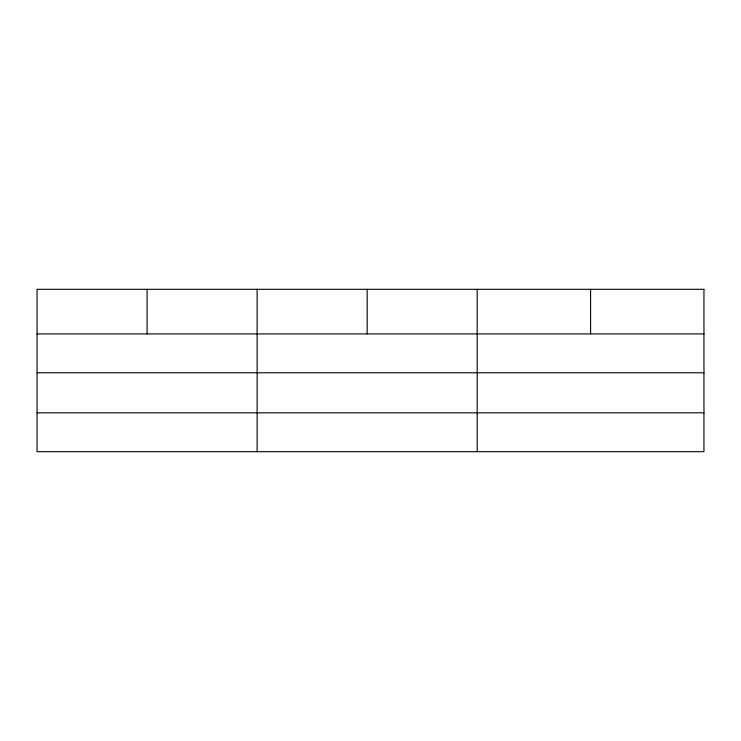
<?xml version="1.0" encoding="UTF-8"?>
<svg xmlns="http://www.w3.org/2000/svg" width="741" height="741" viewBox="0 0 741 741"><rect width="100%" height="100%" fill="white"/><g stroke="black" fill="none" stroke-linecap="round" stroke-linejoin="round"><path stroke-width="1.11" d="M37.05 333.913L703.95 333.913M37.05 372.779L703.95 372.779M37.05 412.82L703.95 412.82M590.577 289.314L590.577 333.913M477.204 289.314L477.204 451.686M367.166 289.314L367.166 333.913M257.127 289.314L257.127 451.686M147.089 289.314L147.089 333.913M703.95 289.314L37.05 289.314L37.05 451.686L703.95 451.686L703.95 289.314"/></g></svg>
